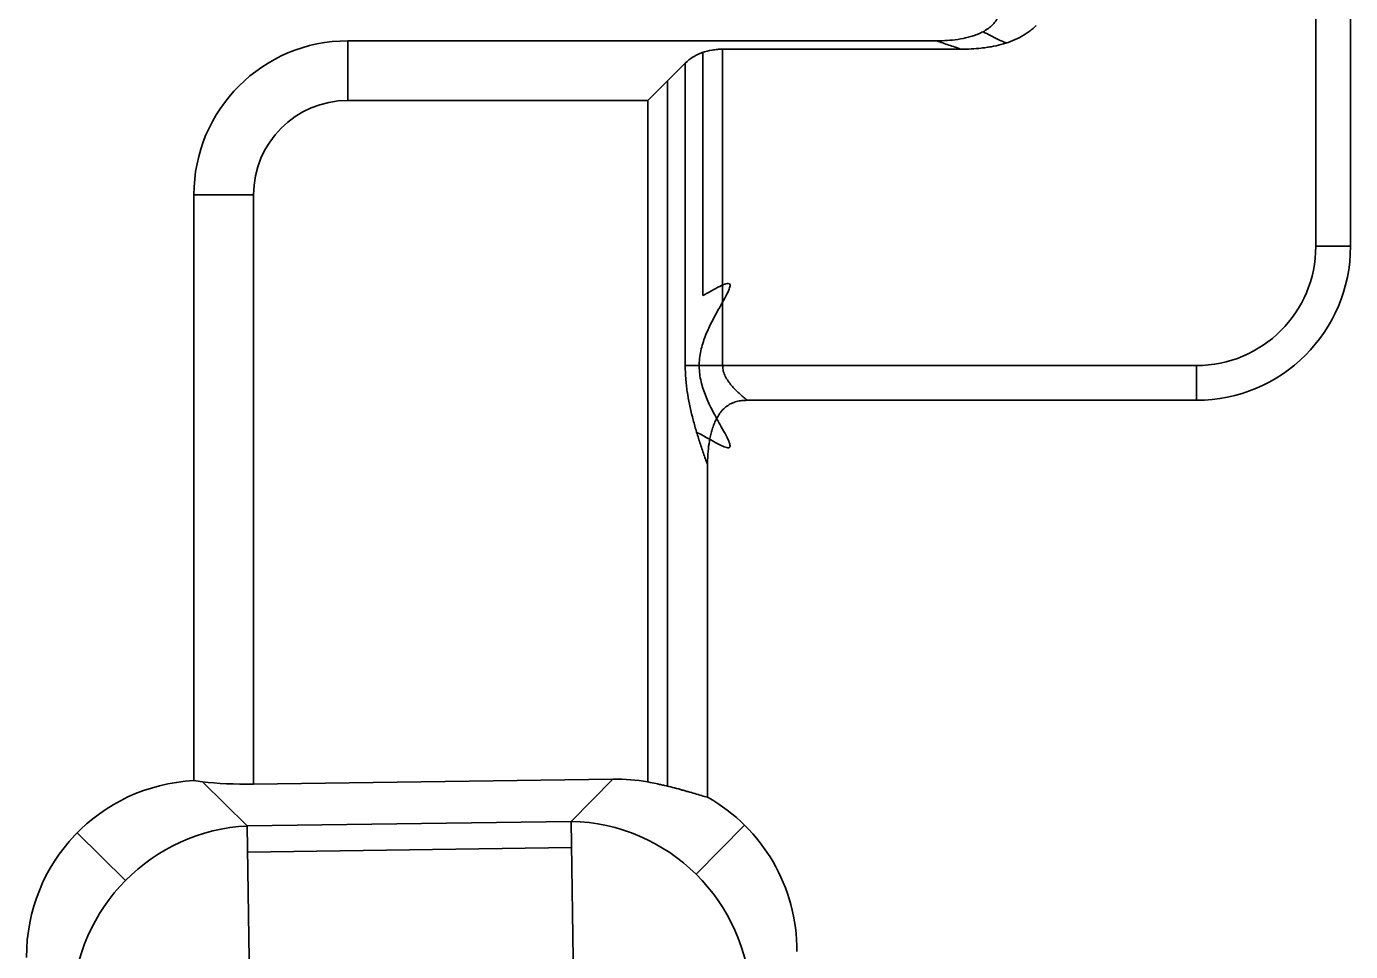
# Model space of a CAD drawing. Header units: millimetres. Extents: x 83 to 1196, y -164 to 735.
# Drawn here: x 283.44 to 309.22, y 128.64 to 146.65 of the extents above; entities that cross this region are included whole.
import ezdxf

# ---------------------------------------------------------------- set-up
doc = ezdxf.new("R2010")
doc.units = ezdxf.units.MM
doc.layers.add('1', color=7, linetype='Continuous', true_color=0xffffff)

msp = doc.modelspace()

# ---------------------------------------------------------------- linework, layer by layer
at = {"layer": '1', "color": 7, "linetype": 'Continuous', "lineweight": 35}
for p, q in [((308.54, 142.367), (308.54, 176.041)), ((309.216, 176.041), (309.216, 142.367)), ((289.698, 146.367), (301.159, 146.367)), ((289.698, 146.367), (289.698, 145.205)), ((296.992, 146.204), (296.992, 140.043)), ((301.637, 146.204), (296.992, 146.204)), ((295.537, 145.205), (296.264, 145.933)), ((296.264, 140.043), (296.264, 145.933)), ((296.607, 146.142), (296.607, 141.405)), ((295.921, 131.854), (295.921, 145.59)), ((295.537, 145.205), (289.698, 145.205)), ((295.537, 131.936), (295.537, 145.205)), ((286.698, 143.367), (287.86, 143.367)), ((286.698, 131.963), (286.698, 143.367)), ((287.86, 143.367), (287.86, 131.894)), ((308.54, 142.367), (309.216, 142.367)), ((296.992, 140.043), (296.264, 140.043)), ((296.992, 140.043), (306.216, 140.043)), ((306.216, 140.043), (306.216, 139.367)), ((306.216, 139.367), (297.47, 139.367)), ((296.698, 138.11), (296.698, 131.639)), ((294.856, 131.993), (287.86, 131.894)), ((294.043, 131.169), (294.856, 131.993)), ((286.864, 131.941), (287.738, 131.08)), ((287.738, 131.08), (294.043, 131.169)), ((287.786, 127.633), (287.738, 131.08)), ((294.092, 127.722), (294.043, 131.169)), ((297.419, 131.096), (296.475, 130.139)), ((285.367, 130.019), (284.426, 130.947)), ((287.745, 130.57), (294.05, 130.659))]:
    msp.add_line(p, q, dxfattribs=at)
for centre, radius, start, end in [((289.698, 143.367), 3, 90, 180), ((289.698, 143.367), 1.838, 90, 180), ((306.216, 142.367), 2.324, 270, 0), ((306.216, 142.367), 3, 270, 0)]:
    msp.add_arc(centre, radius, start, end, dxfattribs=at)
for centre, major_axis, ratio, start_param, end_param in [((294.797, 128.437), (2.534, 2.57), 0.969883, 0.583998, 0.777143), ((286.993, 128.416), (-2.567, 2.532), 0.970682, 5.558865, 7.046678), ((287.86, 132.176), (1.6, 0.023), 0.176308, 4.037776, 4.709829), ((294.885, 128.527), (2.534, 2.57), 0.969883, 5.506043, 6.541371), ((287.786, 127.633), (2.457, 2.492), 0.970682, 0.807304, 2.334289), ((294.092, 127.722), (2.492, -2.457), 0.969883, 0.793654, 2.347939)]:
    msp.add_ellipse(centre, major_axis=major_axis, ratio=ratio, start_param=start_param, end_param=end_param, dxfattribs=at)
for points, knots in [([(301.159, 146.367), (301.229, 146.367), (301.298, 146.369), (301.435, 146.378), (301.503, 146.385), (301.639, 146.405), (301.706, 146.418), (301.806, 146.444), (301.839, 146.454), (301.905, 146.475), (301.938, 146.487), (302.003, 146.514), (302.034, 146.528), (302.08, 146.553), (302.095, 146.562), (302.125, 146.58), (302.14, 146.589), (302.183, 146.619), (302.236, 146.663), (302.282, 146.715), (302.313, 146.757), (302.323, 146.772), (302.341, 146.802), (302.349, 146.817), (302.371, 146.864), (302.383, 146.897), (302.396, 146.947), (302.4, 146.964), (302.406, 146.999), (302.409, 147.016), (302.415, 147.068), (302.416, 147.103), (302.416, 147.138)], [0, 0, 0, 0, 0.125, 0.125, 0.25, 0.25, 0.375, 0.375, 0.4375, 0.4375, 0.5, 0.5, 0.5625, 0.5625, 0.59375, 0.59375, 0.625, 0.625, 0.6875, 0.75, 0.75, 0.78125, 0.78125, 0.8125, 0.8125, 0.875, 0.875, 0.90625, 0.90625, 0.9375, 0.9375, 1, 1, 1, 1]), ([(303.093, 146.66), (303.09, 146.657), (303.087, 146.654), (303.081, 146.649), (303.072, 146.64), (303.051, 146.62), (303.008, 146.582), (302.969, 146.553), (302.89, 146.496), (302.834, 146.462), (302.717, 146.402), (302.657, 146.376), (302.535, 146.33), (302.473, 146.311), (302.347, 146.278), (302.284, 146.264), (302.187, 146.246), (302.155, 146.241), (302.09, 146.232), (302.058, 146.228), (301.896, 146.21), (301.767, 146.204), (301.637, 146.204)], [0, 0, 0, 0, 0.007812, 0.007812, 0.015625, 0.03125, 0.0625, 0.125, 0.125, 0.25, 0.25, 0.375, 0.375, 0.5, 0.5, 0.625, 0.625, 0.6875, 0.6875, 0.75, 0.75, 1, 1, 1, 1]), ([(302.064, 146.544), (302.154, 146.494), (302.253, 146.442), (302.41, 146.369), (302.462, 146.346), (302.516, 146.325)], [0, 0, 0, 0, 0.677183, 0.677183, 1, 1, 1, 1]), ([(296.264, 145.933), (296.31, 145.978), (296.36, 146.018), (296.443, 146.069), (296.471, 146.085), (296.516, 146.106), (296.531, 146.113), (296.562, 146.125), (296.577, 146.131), (296.655, 146.159), (296.72, 146.176), (296.804, 146.19), (296.821, 146.192), (296.855, 146.196), (296.872, 146.198), (296.923, 146.202), (296.957, 146.204), (296.992, 146.204)], [0, 0, 0, 0, 0.25, 0.25, 0.375, 0.375, 0.4375, 0.4375, 0.5, 0.5, 0.75, 0.75, 0.8125, 0.8125, 0.875, 0.875, 1, 1, 1, 1]), ([(301.637, 146.204), (301.556, 146.23), (301.476, 146.257), (301.316, 146.311), (301.237, 146.339), (301.159, 146.367)], [0, 0, 0, 0, 0.5, 0.5, 1, 1, 1, 1]), ([(296.607, 141.405), (296.631, 141.419), (296.655, 141.433), (296.745, 141.482), (296.806, 141.517), (296.97, 141.605), (297.053, 141.643), (297.12, 141.643), (297.133, 141.634), (297.139, 141.596), (297.132, 141.567), (297.104, 141.493), (297.082, 141.447), (297.027, 141.342), (296.994, 141.284), (296.886, 141.091), (296.801, 140.942), (296.684, 140.691), (296.648, 140.603), (296.586, 140.418), (296.561, 140.32), (296.534, 140.12), (296.532, 140.017), (296.552, 139.815), (296.573, 139.717), (296.66, 139.433), (296.742, 139.265), (296.863, 139.037), (296.902, 138.966), (296.976, 138.834), (297.011, 138.773), (297.098, 138.61), (297.136, 138.527), (297.137, 138.46), (297.127, 138.447), (297.09, 138.441), (297.061, 138.447), (296.949, 138.49), (296.841, 138.55), (296.644, 138.661), (296.567, 138.704), (296.486, 138.747)], [0, 0, 0, 0, 0.014506, 0.014506, 0.055417, 0.055417, 0.137239, 0.137239, 0.17815, 0.17815, 0.219061, 0.219061, 0.259972, 0.259972, 0.300883, 0.300883, 0.382706, 0.382706, 0.423617, 0.423617, 0.464528, 0.464528, 0.505439, 0.505439, 0.54635, 0.54635, 0.628172, 0.628172, 0.669083, 0.669083, 0.709995, 0.709995, 0.791817, 0.791817, 0.832728, 0.832728, 0.873639, 0.873639, 0.955461, 0.955461, 1, 1, 1, 1]), ([(296.698, 138.11), (296.671, 138.185), (296.645, 138.261), (296.592, 138.414), (296.567, 138.491), (296.516, 138.647), (296.492, 138.725), (296.457, 138.844), (296.446, 138.884), (296.424, 138.965), (296.413, 139.005), (296.362, 139.207), (296.327, 139.371), (296.296, 139.58), (296.291, 139.622), (296.281, 139.706), (296.277, 139.748), (296.267, 139.874), (296.264, 139.959), (296.264, 140.043)], [0, 0, 0, 0, 0.125, 0.125, 0.25, 0.25, 0.375, 0.375, 0.4375, 0.4375, 0.5, 0.5, 0.75, 0.75, 0.8125, 0.8125, 0.875, 0.875, 1, 1, 1, 1]), ([(296.992, 140.043), (296.992, 140.006), (296.997, 139.971), (297.01, 139.918), (297.016, 139.901), (297.029, 139.867), (297.036, 139.85), (297.052, 139.818), (297.061, 139.802), (297.08, 139.771), (297.089, 139.756), (297.12, 139.712), (297.141, 139.684), (297.187, 139.63), (297.211, 139.604), (297.26, 139.553), (297.285, 139.528), (297.363, 139.456), (297.416, 139.411), (297.47, 139.367)], [0, 0, 0, 0, 0.125, 0.125, 0.1875, 0.1875, 0.25, 0.25, 0.3125, 0.3125, 0.375, 0.375, 0.5, 0.5, 0.625, 0.625, 0.75, 0.75, 1, 1, 1, 1]), ([(297.47, 139.367), (297.435, 139.367), (297.4, 139.365), (297.331, 139.358), (297.297, 139.352), (297.247, 139.338), (297.23, 139.333), (297.197, 139.321), (297.165, 139.308), (297.134, 139.292), (297.104, 139.274), (297.09, 139.265), (297.047, 139.234), (297.021, 139.211), (296.985, 139.173), (296.974, 139.16), (296.952, 139.133), (296.941, 139.119), (296.911, 139.077), (296.893, 139.047), (296.861, 138.986), (296.846, 138.955), (296.826, 138.907), (296.82, 138.891), (296.808, 138.858), (296.802, 138.842), (296.786, 138.792), (296.776, 138.759), (296.751, 138.659), (296.737, 138.591), (296.717, 138.455), (296.71, 138.387), (296.703, 138.283), (296.701, 138.249), (296.699, 138.179), (296.698, 138.145), (296.698, 138.11)], [0, 0, 0, 0, 0.0625, 0.0625, 0.125, 0.125, 0.15625, 0.15625, 0.1875, 0.21875, 0.21875, 0.25, 0.25, 0.3125, 0.3125, 0.34375, 0.34375, 0.375, 0.375, 0.4375, 0.4375, 0.5, 0.5, 0.53125, 0.53125, 0.5625, 0.5625, 0.625, 0.625, 0.75, 0.75, 0.875, 0.875, 0.9375, 0.9375, 1, 1, 1, 1]), ([(296.698, 131.639), (296.661, 131.649), (296.621, 131.66), (296.539, 131.684), (296.496, 131.696), (296.408, 131.722), (296.363, 131.735), (296.292, 131.755), (296.268, 131.762), (296.219, 131.776), (296.195, 131.783), (296.071, 131.817), (295.969, 131.843), (295.836, 131.874), (295.809, 131.88), (295.756, 131.892), (295.728, 131.898), (295.647, 131.915), (295.592, 131.926), (295.537, 131.936)], [0, 0, 0, 0, 0.125, 0.125, 0.25, 0.25, 0.375, 0.375, 0.4375, 0.4375, 0.5, 0.5, 0.75, 0.75, 0.8125, 0.8125, 0.875, 0.875, 1, 1, 1, 1])]:
    msp.add_open_spline(points, degree=3, knots=knots, dxfattribs=at)
msp.add_open_spline([(286.864, 131.941), (286.805, 131.949), (286.75, 131.956), (286.698, 131.963)], degree=3, dxfattribs=at)

doc.saveas('drawing.dxf')
